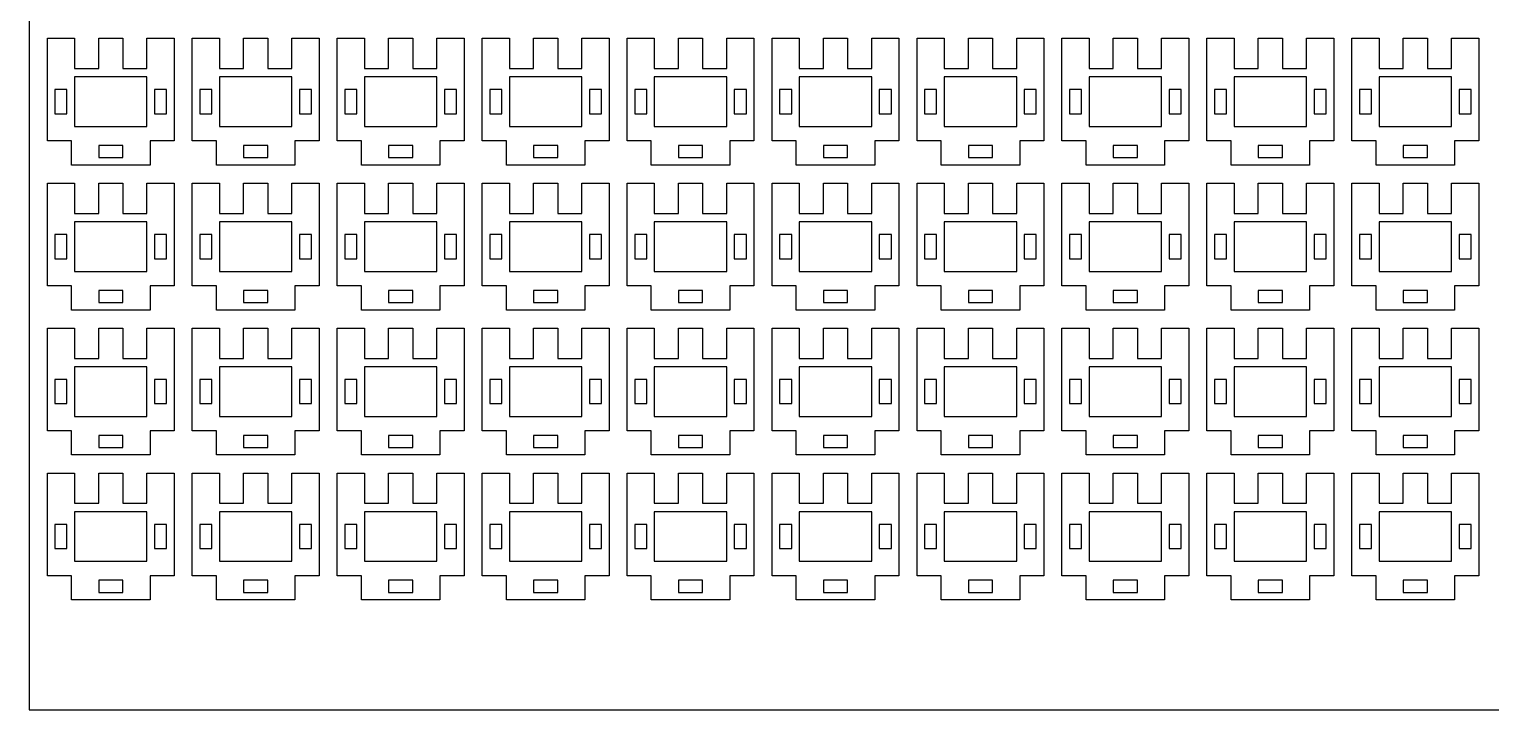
# Model space of a CAD drawing. Header units: millimetres. Extents: x 0 to 1902, y -210 to 712.
# Drawn here: x 0 to 242, y 0 to 112.7 of the extents above; entities that cross this region are included whole.
import ezdxf

# ---------------------------------------------------------------- set-up
doc = ezdxf.new("R2010")
doc.units = ezdxf.units.MM
doc.header["$MEASUREMENT"] = 0

msp = doc.modelspace()

# ---------------------------------------------------------------- linework, layer by layer
at = {"linetype": 'Continuous'}
msp.add_lwpolyline([(0, 0), (900, 0), (900, 600), (0, 600)], close=True, dxfattribs=at)
for points in [[(7, 94.19), (3, 94.19), (3, 111.19), (7.5, 111.19), (7.5, 106.19), (11.5, 106.19), (11.5, 111.19), (15.5, 111.19), (15.5, 106.19), (19.5, 106.19), (19.5, 111.19), (24, 111.19), (24, 94.19), (20, 94.19), (20, 90.19), (7, 90.19)], [(31, 94.19), (27, 94.19), (27, 111.19), (31.5, 111.19), (31.5, 106.19), (35.5, 106.19), (35.5, 111.19), (39.5, 111.19), (39.5, 106.19), (43.5, 106.19), (43.5, 111.19), (48, 111.19), (48, 94.19), (44, 94.19), (44, 90.19), (31, 90.19)], [(55, 94.19), (51, 94.19), (51, 111.19), (55.5, 111.19), (55.5, 106.19), (59.5, 106.19), (59.5, 111.19), (63.5, 111.19), (63.5, 106.19), (67.5, 106.19), (67.5, 111.19), (72, 111.19), (72, 94.19), (68, 94.19), (68, 90.19), (55, 90.19)], [(79, 94.19), (75, 94.19), (75, 111.19), (79.5, 111.19), (79.5, 106.19), (83.5, 106.19), (83.5, 111.19), (87.5, 111.19), (87.5, 106.19), (91.5, 106.19), (91.5, 111.19), (96, 111.19), (96, 94.19), (92, 94.19), (92, 90.19), (79, 90.19)], [(103, 94.19), (99, 94.19), (99, 111.19), (103.5, 111.19), (103.5, 106.19), (107.5, 106.19), (107.5, 111.19), (111.5, 111.19), (111.5, 106.19), (115.5, 106.19), (115.5, 111.19), (120, 111.19), (120, 94.19), (116, 94.19), (116, 90.19), (103, 90.19)], [(127, 94.19), (123, 94.19), (123, 111.19), (127.5, 111.19), (127.5, 106.19), (131.5, 106.19), (131.5, 111.19), (135.5, 111.19), (135.5, 106.19), (139.5, 106.19), (139.5, 111.19), (144, 111.19), (144, 94.19), (140, 94.19), (140, 90.19), (127, 90.19)], [(151, 94.19), (147, 94.19), (147, 111.19), (151.5, 111.19), (151.5, 106.19), (155.5, 106.19), (155.5, 111.19), (159.5, 111.19), (159.5, 106.19), (163.5, 106.19), (163.5, 111.19), (168, 111.19), (168, 94.19), (164, 94.19), (164, 90.19), (151, 90.19)], [(175, 94.19), (171, 94.19), (171, 111.19), (175.5, 111.19), (175.5, 106.19), (179.5, 106.19), (179.5, 111.19), (183.5, 111.19), (183.5, 106.19), (187.5, 106.19), (187.5, 111.19), (192, 111.19), (192, 94.19), (188, 94.19), (188, 90.19), (175, 90.19)], [(199, 94.19), (195, 94.19), (195, 111.19), (199.5, 111.19), (199.5, 106.19), (203.5, 106.19), (203.5, 111.19), (207.5, 111.19), (207.5, 106.19), (211.5, 106.19), (211.5, 111.19), (216, 111.19), (216, 94.19), (212, 94.19), (212, 90.19), (199, 90.19)], [(223, 94.19), (219, 94.19), (219, 111.19), (223.5, 111.19), (223.5, 106.19), (227.5, 106.19), (227.5, 111.19), (231.5, 111.19), (231.5, 106.19), (235.5, 106.19), (235.5, 111.19), (240, 111.19), (240, 94.19), (236, 94.19), (236, 90.19), (223, 90.19)], [(19.5, 96.59), (19.5, 104.79), (7.5, 104.79), (7.5, 96.59)], [(43.5, 96.59), (43.5, 104.79), (31.5, 104.79), (31.5, 96.59)], [(67.5, 96.59), (67.5, 104.79), (55.5, 104.79), (55.5, 96.59)], [(91.5, 96.59), (91.5, 104.79), (79.5, 104.79), (79.5, 96.59)], [(115.5, 96.59), (115.5, 104.79), (103.5, 104.79), (103.5, 96.59)], [(139.5, 96.59), (139.5, 104.79), (127.5, 104.79), (127.5, 96.59)], [(163.5, 96.59), (163.5, 104.79), (151.5, 104.79), (151.5, 96.59)], [(187.5, 96.59), (187.5, 104.79), (175.5, 104.79), (175.5, 96.59)], [(211.5, 96.59), (211.5, 104.79), (199.5, 104.79), (199.5, 96.59)], [(235.5, 96.59), (235.5, 104.79), (223.5, 104.79), (223.5, 96.59)], [(6.25, 98.69), (6.25, 102.69), (4.25, 102.69), (4.25, 98.69)], [(22.75, 102.69), (20.75, 102.69), (20.75, 98.69), (22.75, 98.69)], [(30.25, 98.69), (30.25, 102.69), (28.25, 102.69), (28.25, 98.69)], [(46.75, 102.69), (44.75, 102.69), (44.75, 98.69), (46.75, 98.69)], [(54.25, 98.69), (54.25, 102.69), (52.25, 102.69), (52.25, 98.69)], [(70.75, 102.69), (68.75, 102.69), (68.75, 98.69), (70.75, 98.69)], [(78.25, 98.69), (78.25, 102.69), (76.25, 102.69), (76.25, 98.69)], [(94.75, 102.69), (92.75, 102.69), (92.75, 98.69), (94.75, 98.69)], [(102.25, 98.69), (102.25, 102.69), (100.25, 102.69), (100.25, 98.69)], [(118.75, 102.69), (116.75, 102.69), (116.75, 98.69), (118.75, 98.69)], [(126.25, 98.69), (126.25, 102.69), (124.25, 102.69), (124.25, 98.69)], [(142.75, 102.69), (140.75, 102.69), (140.75, 98.69), (142.75, 98.69)], [(150.25, 98.69), (150.25, 102.69), (148.25, 102.69), (148.25, 98.69)], [(166.75, 102.69), (164.75, 102.69), (164.75, 98.69), (166.75, 98.69)], [(174.25, 98.69), (174.25, 102.69), (172.25, 102.69), (172.25, 98.69)], [(190.75, 102.69), (188.75, 102.69), (188.75, 98.69), (190.75, 98.69)], [(198.25, 98.69), (198.25, 102.69), (196.25, 102.69), (196.25, 98.69)], [(214.75, 102.69), (212.75, 102.69), (212.75, 98.69), (214.75, 98.69)], [(222.25, 98.69), (222.25, 102.69), (220.25, 102.69), (220.25, 98.69)], [(238.75, 102.69), (236.75, 102.69), (236.75, 98.69), (238.75, 98.69)], [(15.5, 93.44), (11.5, 93.44), (11.5, 91.44), (15.5, 91.44)], [(39.5, 93.44), (35.5, 93.44), (35.5, 91.44), (39.5, 91.44)], [(63.5, 93.44), (59.5, 93.44), (59.5, 91.44), (63.5, 91.44)], [(87.5, 93.44), (83.5, 93.44), (83.5, 91.44), (87.5, 91.44)], [(111.5, 93.44), (107.5, 93.44), (107.5, 91.44), (111.5, 91.44)], [(135.5, 93.44), (131.5, 93.44), (131.5, 91.44), (135.5, 91.44)], [(159.5, 93.44), (155.5, 93.44), (155.5, 91.44), (159.5, 91.44)], [(183.5, 93.44), (179.5, 93.44), (179.5, 91.44), (183.5, 91.44)], [(207.5, 93.44), (203.5, 93.44), (203.5, 91.44), (207.5, 91.44)], [(231.5, 93.44), (227.5, 93.44), (227.5, 91.44), (231.5, 91.44)], [(7, 70.19), (3, 70.19), (3, 87.19), (7.5, 87.19), (7.5, 82.19), (11.5, 82.19), (11.5, 87.19), (15.5, 87.19), (15.5, 82.19), (19.5, 82.19), (19.5, 87.19), (24, 87.19), (24, 70.19), (20, 70.19), (20, 66.19), (7, 66.19)], [(31, 70.19), (27, 70.19), (27, 87.19), (31.5, 87.19), (31.5, 82.19), (35.5, 82.19), (35.5, 87.19), (39.5, 87.19), (39.5, 82.19), (43.5, 82.19), (43.5, 87.19), (48, 87.19), (48, 70.19), (44, 70.19), (44, 66.19), (31, 66.19)], [(55, 70.19), (51, 70.19), (51, 87.19), (55.5, 87.19), (55.5, 82.19), (59.5, 82.19), (59.5, 87.19), (63.5, 87.19), (63.5, 82.19), (67.5, 82.19), (67.5, 87.19), (72, 87.19), (72, 70.19), (68, 70.19), (68, 66.19), (55, 66.19)], [(79, 70.19), (75, 70.19), (75, 87.19), (79.5, 87.19), (79.5, 82.19), (83.5, 82.19), (83.5, 87.19), (87.5, 87.19), (87.5, 82.19), (91.5, 82.19), (91.5, 87.19), (96, 87.19), (96, 70.19), (92, 70.19), (92, 66.19), (79, 66.19)], [(103, 70.19), (99, 70.19), (99, 87.19), (103.5, 87.19), (103.5, 82.19), (107.5, 82.19), (107.5, 87.19), (111.5, 87.19), (111.5, 82.19), (115.5, 82.19), (115.5, 87.19), (120, 87.19), (120, 70.19), (116, 70.19), (116, 66.19), (103, 66.19)], [(127, 70.19), (123, 70.19), (123, 87.19), (127.5, 87.19), (127.5, 82.19), (131.5, 82.19), (131.5, 87.19), (135.5, 87.19), (135.5, 82.19), (139.5, 82.19), (139.5, 87.19), (144, 87.19), (144, 70.19), (140, 70.19), (140, 66.19), (127, 66.19)], [(151, 70.19), (147, 70.19), (147, 87.19), (151.5, 87.19), (151.5, 82.19), (155.5, 82.19), (155.5, 87.19), (159.5, 87.19), (159.5, 82.19), (163.5, 82.19), (163.5, 87.19), (168, 87.19), (168, 70.19), (164, 70.19), (164, 66.19), (151, 66.19)], [(175, 70.19), (171, 70.19), (171, 87.19), (175.5, 87.19), (175.5, 82.19), (179.5, 82.19), (179.5, 87.19), (183.5, 87.19), (183.5, 82.19), (187.5, 82.19), (187.5, 87.19), (192, 87.19), (192, 70.19), (188, 70.19), (188, 66.19), (175, 66.19)], [(199, 70.19), (195, 70.19), (195, 87.19), (199.5, 87.19), (199.5, 82.19), (203.5, 82.19), (203.5, 87.19), (207.5, 87.19), (207.5, 82.19), (211.5, 82.19), (211.5, 87.19), (216, 87.19), (216, 70.19), (212, 70.19), (212, 66.19), (199, 66.19)], [(223, 70.19), (219, 70.19), (219, 87.19), (223.5, 87.19), (223.5, 82.19), (227.5, 82.19), (227.5, 87.19), (231.5, 87.19), (231.5, 82.19), (235.5, 82.19), (235.5, 87.19), (240, 87.19), (240, 70.19), (236, 70.19), (236, 66.19), (223, 66.19)], [(19.5, 72.59), (19.5, 80.79), (7.5, 80.79), (7.5, 72.59)], [(43.5, 72.59), (43.5, 80.79), (31.5, 80.79), (31.5, 72.59)], [(67.5, 72.59), (67.5, 80.79), (55.5, 80.79), (55.5, 72.59)], [(91.5, 72.59), (91.5, 80.79), (79.5, 80.79), (79.5, 72.59)], [(115.5, 72.59), (115.5, 80.79), (103.5, 80.79), (103.5, 72.59)], [(139.5, 72.59), (139.5, 80.79), (127.5, 80.79), (127.5, 72.59)], [(163.5, 72.59), (163.5, 80.79), (151.5, 80.79), (151.5, 72.59)], [(187.5, 72.59), (187.5, 80.79), (175.5, 80.79), (175.5, 72.59)], [(211.5, 72.59), (211.5, 80.79), (199.5, 80.79), (199.5, 72.59)], [(235.5, 72.59), (235.5, 80.79), (223.5, 80.79), (223.5, 72.59)], [(6.25, 74.69), (6.25, 78.69), (4.25, 78.69), (4.25, 74.69)], [(22.75, 78.69), (20.75, 78.69), (20.75, 74.69), (22.75, 74.69)], [(30.25, 74.69), (30.25, 78.69), (28.25, 78.69), (28.25, 74.69)], [(46.75, 78.69), (44.75, 78.69), (44.75, 74.69), (46.75, 74.69)], [(54.25, 74.69), (54.25, 78.69), (52.25, 78.69), (52.25, 74.69)], [(70.75, 78.69), (68.75, 78.69), (68.75, 74.69), (70.75, 74.69)], [(78.25, 74.69), (78.25, 78.69), (76.25, 78.69), (76.25, 74.69)], [(94.75, 78.69), (92.75, 78.69), (92.75, 74.69), (94.75, 74.69)], [(102.25, 74.69), (102.25, 78.69), (100.25, 78.69), (100.25, 74.69)], [(118.75, 78.69), (116.75, 78.69), (116.75, 74.69), (118.75, 74.69)], [(126.25, 74.69), (126.25, 78.69), (124.25, 78.69), (124.25, 74.69)], [(142.75, 78.69), (140.75, 78.69), (140.75, 74.69), (142.75, 74.69)], [(150.25, 74.69), (150.25, 78.69), (148.25, 78.69), (148.25, 74.69)], [(166.75, 78.69), (164.75, 78.69), (164.75, 74.69), (166.75, 74.69)], [(174.25, 74.69), (174.25, 78.69), (172.25, 78.69), (172.25, 74.69)], [(190.75, 78.69), (188.75, 78.69), (188.75, 74.69), (190.75, 74.69)], [(198.25, 74.69), (198.25, 78.69), (196.25, 78.69), (196.25, 74.69)], [(214.75, 78.69), (212.75, 78.69), (212.75, 74.69), (214.75, 74.69)], [(222.25, 74.69), (222.25, 78.69), (220.25, 78.69), (220.25, 74.69)], [(238.75, 78.69), (236.75, 78.69), (236.75, 74.69), (238.75, 74.69)], [(15.5, 69.44), (11.5, 69.44), (11.5, 67.44), (15.5, 67.44)], [(39.5, 69.44), (35.5, 69.44), (35.5, 67.44), (39.5, 67.44)], [(63.5, 69.44), (59.5, 69.44), (59.5, 67.44), (63.5, 67.44)], [(87.5, 69.44), (83.5, 69.44), (83.5, 67.44), (87.5, 67.44)], [(111.5, 69.44), (107.5, 69.44), (107.5, 67.44), (111.5, 67.44)], [(135.5, 69.44), (131.5, 69.44), (131.5, 67.44), (135.5, 67.44)], [(159.5, 69.44), (155.5, 69.44), (155.5, 67.44), (159.5, 67.44)], [(183.5, 69.44), (179.5, 69.44), (179.5, 67.44), (183.5, 67.44)], [(207.5, 69.44), (203.5, 69.44), (203.5, 67.44), (207.5, 67.44)], [(231.5, 69.44), (227.5, 69.44), (227.5, 67.44), (231.5, 67.44)], [(7, 46.19), (3, 46.19), (3, 63.19), (7.5, 63.19), (7.5, 58.19), (11.5, 58.19), (11.5, 63.19), (15.5, 63.19), (15.5, 58.19), (19.5, 58.19), (19.5, 63.19), (24, 63.19), (24, 46.19), (20, 46.19), (20, 42.19), (7, 42.19)], [(31, 46.19), (27, 46.19), (27, 63.19), (31.5, 63.19), (31.5, 58.19), (35.5, 58.19), (35.5, 63.19), (39.5, 63.19), (39.5, 58.19), (43.5, 58.19), (43.5, 63.19), (48, 63.19), (48, 46.19), (44, 46.19), (44, 42.19), (31, 42.19)], [(55, 46.19), (51, 46.19), (51, 63.19), (55.5, 63.19), (55.5, 58.19), (59.5, 58.19), (59.5, 63.19), (63.5, 63.19), (63.5, 58.19), (67.5, 58.19), (67.5, 63.19), (72, 63.19), (72, 46.19), (68, 46.19), (68, 42.19), (55, 42.19)], [(79, 46.19), (75, 46.19), (75, 63.19), (79.5, 63.19), (79.5, 58.19), (83.5, 58.19), (83.5, 63.19), (87.5, 63.19), (87.5, 58.19), (91.5, 58.19), (91.5, 63.19), (96, 63.19), (96, 46.19), (92, 46.19), (92, 42.19), (79, 42.19)], [(103, 46.19), (99, 46.19), (99, 63.19), (103.5, 63.19), (103.5, 58.19), (107.5, 58.19), (107.5, 63.19), (111.5, 63.19), (111.5, 58.19), (115.5, 58.19), (115.5, 63.19), (120, 63.19), (120, 46.19), (116, 46.19), (116, 42.19), (103, 42.19)], [(127, 46.19), (123, 46.19), (123, 63.19), (127.5, 63.19), (127.5, 58.19), (131.5, 58.19), (131.5, 63.19), (135.5, 63.19), (135.5, 58.19), (139.5, 58.19), (139.5, 63.19), (144, 63.19), (144, 46.19), (140, 46.19), (140, 42.19), (127, 42.19)], [(151, 46.19), (147, 46.19), (147, 63.19), (151.5, 63.19), (151.5, 58.19), (155.5, 58.19), (155.5, 63.19), (159.5, 63.19), (159.5, 58.19), (163.5, 58.19), (163.5, 63.19), (168, 63.19), (168, 46.19), (164, 46.19), (164, 42.19), (151, 42.19)], [(175, 46.19), (171, 46.19), (171, 63.19), (175.5, 63.19), (175.5, 58.19), (179.5, 58.19), (179.5, 63.19), (183.5, 63.19), (183.5, 58.19), (187.5, 58.19), (187.5, 63.19), (192, 63.19), (192, 46.19), (188, 46.19), (188, 42.19), (175, 42.19)], [(199, 46.19), (195, 46.19), (195, 63.19), (199.5, 63.19), (199.5, 58.19), (203.5, 58.19), (203.5, 63.19), (207.5, 63.19), (207.5, 58.19), (211.5, 58.19), (211.5, 63.19), (216, 63.19), (216, 46.19), (212, 46.19), (212, 42.19), (199, 42.19)], [(223, 46.19), (219, 46.19), (219, 63.19), (223.5, 63.19), (223.5, 58.19), (227.5, 58.19), (227.5, 63.19), (231.5, 63.19), (231.5, 58.19), (235.5, 58.19), (235.5, 63.19), (240, 63.19), (240, 46.19), (236, 46.19), (236, 42.19), (223, 42.19)], [(19.5, 48.59), (19.5, 56.79), (7.5, 56.79), (7.5, 48.59)], [(43.5, 48.59), (43.5, 56.79), (31.5, 56.79), (31.5, 48.59)], [(67.5, 48.59), (67.5, 56.79), (55.5, 56.79), (55.5, 48.59)], [(91.5, 48.59), (91.5, 56.79), (79.5, 56.79), (79.5, 48.59)], [(115.5, 48.59), (115.5, 56.79), (103.5, 56.79), (103.5, 48.59)], [(139.5, 48.59), (139.5, 56.79), (127.5, 56.79), (127.5, 48.59)], [(163.5, 48.59), (163.5, 56.79), (151.5, 56.79), (151.5, 48.59)], [(187.5, 48.59), (187.5, 56.79), (175.5, 56.79), (175.5, 48.59)], [(211.5, 48.59), (211.5, 56.79), (199.5, 56.79), (199.5, 48.59)], [(235.5, 48.59), (235.5, 56.79), (223.5, 56.79), (223.5, 48.59)], [(6.25, 50.69), (6.25, 54.69), (4.25, 54.69), (4.25, 50.69)], [(22.75, 54.69), (20.75, 54.69), (20.75, 50.69), (22.75, 50.69)], [(30.25, 50.69), (30.25, 54.69), (28.25, 54.69), (28.25, 50.69)], [(46.75, 54.69), (44.75, 54.69), (44.75, 50.69), (46.75, 50.69)], [(54.25, 50.69), (54.25, 54.69), (52.25, 54.69), (52.25, 50.69)], [(70.75, 54.69), (68.75, 54.69), (68.75, 50.69), (70.75, 50.69)], [(78.25, 50.69), (78.25, 54.69), (76.25, 54.69), (76.25, 50.69)], [(94.75, 54.69), (92.75, 54.69), (92.75, 50.69), (94.75, 50.69)], [(102.25, 50.69), (102.25, 54.69), (100.25, 54.69), (100.25, 50.69)], [(118.75, 54.69), (116.75, 54.69), (116.75, 50.69), (118.75, 50.69)], [(126.25, 50.69), (126.25, 54.69), (124.25, 54.69), (124.25, 50.69)], [(142.75, 54.69), (140.75, 54.69), (140.75, 50.69), (142.75, 50.69)], [(150.25, 50.69), (150.25, 54.69), (148.25, 54.69), (148.25, 50.69)], [(166.75, 54.69), (164.75, 54.69), (164.75, 50.69), (166.75, 50.69)], [(174.25, 50.69), (174.25, 54.69), (172.25, 54.69), (172.25, 50.69)], [(190.75, 54.69), (188.75, 54.69), (188.75, 50.69), (190.75, 50.69)], [(198.25, 50.69), (198.25, 54.69), (196.25, 54.69), (196.25, 50.69)], [(214.75, 54.69), (212.75, 54.69), (212.75, 50.69), (214.75, 50.69)], [(222.25, 50.69), (222.25, 54.69), (220.25, 54.69), (220.25, 50.69)], [(238.75, 54.69), (236.75, 54.69), (236.75, 50.69), (238.75, 50.69)], [(15.5, 45.44), (11.5, 45.44), (11.5, 43.44), (15.5, 43.44)], [(39.5, 45.44), (35.5, 45.44), (35.5, 43.44), (39.5, 43.44)], [(63.5, 45.44), (59.5, 45.44), (59.5, 43.44), (63.5, 43.44)], [(87.5, 45.44), (83.5, 45.44), (83.5, 43.44), (87.5, 43.44)], [(111.5, 45.44), (107.5, 45.44), (107.5, 43.44), (111.5, 43.44)], [(135.5, 45.44), (131.5, 45.44), (131.5, 43.44), (135.5, 43.44)], [(159.5, 45.44), (155.5, 45.44), (155.5, 43.44), (159.5, 43.44)], [(183.5, 45.44), (179.5, 45.44), (179.5, 43.44), (183.5, 43.44)], [(207.5, 45.44), (203.5, 45.44), (203.5, 43.44), (207.5, 43.44)], [(231.5, 45.44), (227.5, 45.44), (227.5, 43.44), (231.5, 43.44)], [(7, 22.19), (3, 22.19), (3, 39.19), (7.5, 39.19), (7.5, 34.19), (11.5, 34.19), (11.5, 39.19), (15.5, 39.19), (15.5, 34.19), (19.5, 34.19), (19.5, 39.19), (24, 39.19), (24, 22.19), (20, 22.19), (20, 18.19), (7, 18.19)], [(31, 22.19), (27, 22.19), (27, 39.19), (31.5, 39.19), (31.5, 34.19), (35.5, 34.19), (35.5, 39.19), (39.5, 39.19), (39.5, 34.19), (43.5, 34.19), (43.5, 39.19), (48, 39.19), (48, 22.19), (44, 22.19), (44, 18.19), (31, 18.19)], [(55, 22.19), (51, 22.19), (51, 39.19), (55.5, 39.19), (55.5, 34.19), (59.5, 34.19), (59.5, 39.19), (63.5, 39.19), (63.5, 34.19), (67.5, 34.19), (67.5, 39.19), (72, 39.19), (72, 22.19), (68, 22.19), (68, 18.19), (55, 18.19)], [(79, 22.19), (75, 22.19), (75, 39.19), (79.5, 39.19), (79.5, 34.19), (83.5, 34.19), (83.5, 39.19), (87.5, 39.19), (87.5, 34.19), (91.5, 34.19), (91.5, 39.19), (96, 39.19), (96, 22.19), (92, 22.19), (92, 18.19), (79, 18.19)], [(103, 22.19), (99, 22.19), (99, 39.19), (103.5, 39.19), (103.5, 34.19), (107.5, 34.19), (107.5, 39.19), (111.5, 39.19), (111.5, 34.19), (115.5, 34.19), (115.5, 39.19), (120, 39.19), (120, 22.19), (116, 22.19), (116, 18.19), (103, 18.19)], [(127, 22.19), (123, 22.19), (123, 39.19), (127.5, 39.19), (127.5, 34.19), (131.5, 34.19), (131.5, 39.19), (135.5, 39.19), (135.5, 34.19), (139.5, 34.19), (139.5, 39.19), (144, 39.19), (144, 22.19), (140, 22.19), (140, 18.19), (127, 18.19)], [(151, 22.19), (147, 22.19), (147, 39.19), (151.5, 39.19), (151.5, 34.19), (155.5, 34.19), (155.5, 39.19), (159.5, 39.19), (159.5, 34.19), (163.5, 34.19), (163.5, 39.19), (168, 39.19), (168, 22.19), (164, 22.19), (164, 18.19), (151, 18.19)], [(175, 22.19), (171, 22.19), (171, 39.19), (175.5, 39.19), (175.5, 34.19), (179.5, 34.19), (179.5, 39.19), (183.5, 39.19), (183.5, 34.19), (187.5, 34.19), (187.5, 39.19), (192, 39.19), (192, 22.19), (188, 22.19), (188, 18.19), (175, 18.19)], [(199, 22.19), (195, 22.19), (195, 39.19), (199.5, 39.19), (199.5, 34.19), (203.5, 34.19), (203.5, 39.19), (207.5, 39.19), (207.5, 34.19), (211.5, 34.19), (211.5, 39.19), (216, 39.19), (216, 22.19), (212, 22.19), (212, 18.19), (199, 18.19)], [(223, 22.19), (219, 22.19), (219, 39.19), (223.5, 39.19), (223.5, 34.19), (227.5, 34.19), (227.5, 39.19), (231.5, 39.19), (231.5, 34.19), (235.5, 34.19), (235.5, 39.19), (240, 39.19), (240, 22.19), (236, 22.19), (236, 18.19), (223, 18.19)], [(19.5, 24.59), (19.5, 32.79), (7.5, 32.79), (7.5, 24.59)], [(43.5, 24.59), (43.5, 32.79), (31.5, 32.79), (31.5, 24.59)], [(67.5, 24.59), (67.5, 32.79), (55.5, 32.79), (55.5, 24.59)], [(91.5, 24.59), (91.5, 32.79), (79.5, 32.79), (79.5, 24.59)], [(115.5, 24.59), (115.5, 32.79), (103.5, 32.79), (103.5, 24.59)], [(139.5, 24.59), (139.5, 32.79), (127.5, 32.79), (127.5, 24.59)], [(163.5, 24.59), (163.5, 32.79), (151.5, 32.79), (151.5, 24.59)], [(187.5, 24.59), (187.5, 32.79), (175.5, 32.79), (175.5, 24.59)], [(211.5, 24.59), (211.5, 32.79), (199.5, 32.79), (199.5, 24.59)], [(235.5, 24.59), (235.5, 32.79), (223.5, 32.79), (223.5, 24.59)], [(6.25, 26.69), (6.25, 30.69), (4.25, 30.69), (4.25, 26.69)], [(22.75, 30.69), (20.75, 30.69), (20.75, 26.69), (22.75, 26.69)], [(30.25, 26.69), (30.25, 30.69), (28.25, 30.69), (28.25, 26.69)], [(46.75, 30.69), (44.75, 30.69), (44.75, 26.69), (46.75, 26.69)], [(54.25, 26.69), (54.25, 30.69), (52.25, 30.69), (52.25, 26.69)], [(70.75, 30.69), (68.75, 30.69), (68.75, 26.69), (70.75, 26.69)], [(78.25, 26.69), (78.25, 30.69), (76.25, 30.69), (76.25, 26.69)], [(94.75, 30.69), (92.75, 30.69), (92.75, 26.69), (94.75, 26.69)], [(102.25, 26.69), (102.25, 30.69), (100.25, 30.69), (100.25, 26.69)], [(118.75, 30.69), (116.75, 30.69), (116.75, 26.69), (118.75, 26.69)], [(126.25, 26.69), (126.25, 30.69), (124.25, 30.69), (124.25, 26.69)], [(142.75, 30.69), (140.75, 30.69), (140.75, 26.69), (142.75, 26.69)], [(150.25, 26.69), (150.25, 30.69), (148.25, 30.69), (148.25, 26.69)], [(166.75, 30.69), (164.75, 30.69), (164.75, 26.69), (166.75, 26.69)], [(174.25, 26.69), (174.25, 30.69), (172.25, 30.69), (172.25, 26.69)], [(190.75, 30.69), (188.75, 30.69), (188.75, 26.69), (190.75, 26.69)], [(198.25, 26.69), (198.25, 30.69), (196.25, 30.69), (196.25, 26.69)], [(214.75, 30.69), (212.75, 30.69), (212.75, 26.69), (214.75, 26.69)], [(222.25, 26.69), (222.25, 30.69), (220.25, 30.69), (220.25, 26.69)], [(238.75, 30.69), (236.75, 30.69), (236.75, 26.69), (238.75, 26.69)], [(15.5, 21.44), (11.5, 21.44), (11.5, 19.44), (15.5, 19.44)], [(39.5, 21.44), (35.5, 21.44), (35.5, 19.44), (39.5, 19.44)], [(63.5, 21.44), (59.5, 21.44), (59.5, 19.44), (63.5, 19.44)], [(87.5, 21.44), (83.5, 21.44), (83.5, 19.44), (87.5, 19.44)], [(111.5, 21.44), (107.5, 21.44), (107.5, 19.44), (111.5, 19.44)], [(135.5, 21.44), (131.5, 21.44), (131.5, 19.44), (135.5, 19.44)], [(159.5, 21.44), (155.5, 21.44), (155.5, 19.44), (159.5, 19.44)], [(183.5, 21.44), (179.5, 21.44), (179.5, 19.44), (183.5, 19.44)], [(207.5, 21.44), (203.5, 21.44), (203.5, 19.44), (207.5, 19.44)], [(231.5, 21.44), (227.5, 21.44), (227.5, 19.44), (231.5, 19.44)]]:
    msp.add_lwpolyline(points, close=True)

doc.saveas('drawing.dxf')
